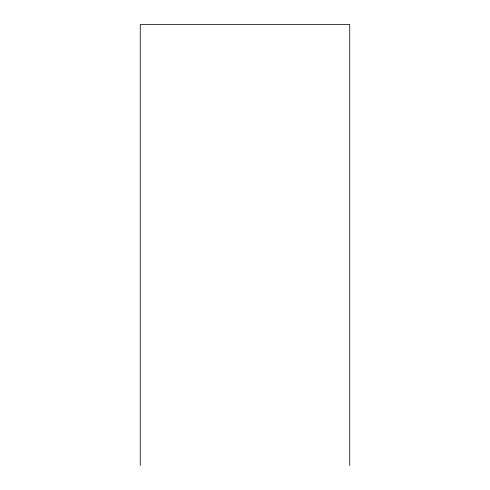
<?xml version="1.0" encoding="UTF-8"?>
<svg xmlns="http://www.w3.org/2000/svg" width="490" height="490" viewBox="0 0 490 490"><rect width="100%" height="100%" fill="white"/><g stroke="black" fill="none" stroke-linecap="round" stroke-linejoin="round"><path stroke-width="0.73" d="M349.738 465.5L349.738 24.5L140.263 24.5L140.263 465.5"/></g></svg>
